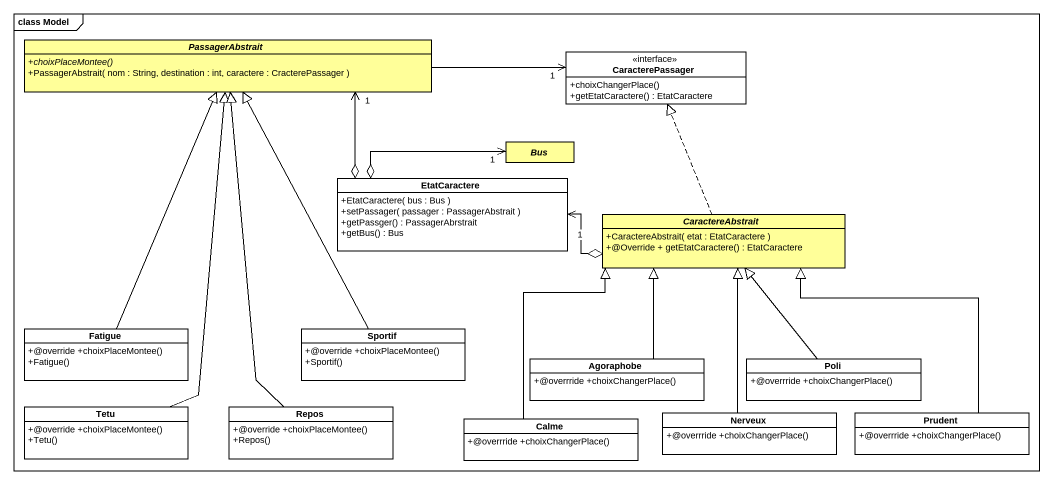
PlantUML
@startuml
mainframe class Model
hide circle
hide empty members
skinparam classAttributeIconSize 0
abstract class PassagerAbstrait #FFFF99 {
  {abstract} +choixPlaceMontee()
  +PassagerAbstrait( nom : String, destination : int, caractere : CracterePassager )
}
interface CaracterePassager {
  +choixChangerPlace()
  +getEtatCaractere() : EtatCaractere
}
abstract class Bus #FFFF99
class EtatCaractere {
  +EtatCaractere( bus : Bus )
  +setPassager( passager : PassagerAbstrait )
  +getPassger() : PassagerAbrstrait
  +getBus() : Bus
}
abstract class CaractereAbstrait #FFFF99 {
  +CaractereAbstrait( etat : EtatCaractere )
  +@Override + getEtatCaractere() : EtatCaractere
}
class Fatigue {
  +@override +choixPlaceMontee()
  +Fatigue()
}
class Sportif {
  +@override +choixPlaceMontee()
  +Sportif()
}
class Agoraphobe {
  +@overrride +choixChangerPlace()
}
class Poli {
  +@overrride +choixChangerPlace()
}
class Tetu {
  +@override +choixPlaceMontee()
  +Tetu()
}
class Repos {
  +@override +choixPlaceMontee()
  +Repos()
}
class Calme {
  +@overrride +choixChangerPlace()
}
class Nerveux {
  +@overrride +choixChangerPlace()
}
class Prudent {
  +@overrride +choixChangerPlace()
}
PassagerAbstrait -right-> "1" CaracterePassager
EtatCaractere o-up-> "1" PassagerAbstrait
EtatCaractere o-up-> "1" Bus
CaractereAbstrait .up.|> CaracterePassager
CaractereAbstrait o-left-> "1" EtatCaractere
Fatigue -up-|> PassagerAbstrait
Sportif -up-|> PassagerAbstrait
Agoraphobe -up-|> CaractereAbstrait
Poli -up-|> CaractereAbstrait
Tetu -up-|> PassagerAbstrait
Repos -up-|> PassagerAbstrait
Calme -up-|> CaractereAbstrait
Nerveux -up-|> CaractereAbstrait
Prudent -up-|> CaractereAbstrait
@enduml
